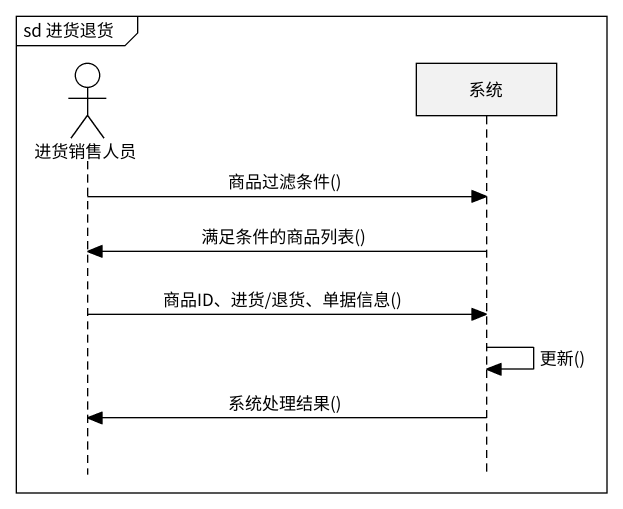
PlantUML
@startuml
mainframe sd 进货退货
hide footbox
actor 进货销售人员
participant 系统

进货销售人员 -> 系统 : 商品过滤条件()
系统 -> 进货销售人员 : 满足条件的商品列表()
进货销售人员 -> 系统 : 商品ID、进货/退货、单据信息()
系统 -> 系统 : 更新()
系统 -> 进货销售人员 : 系统处理结果()
@enduml
